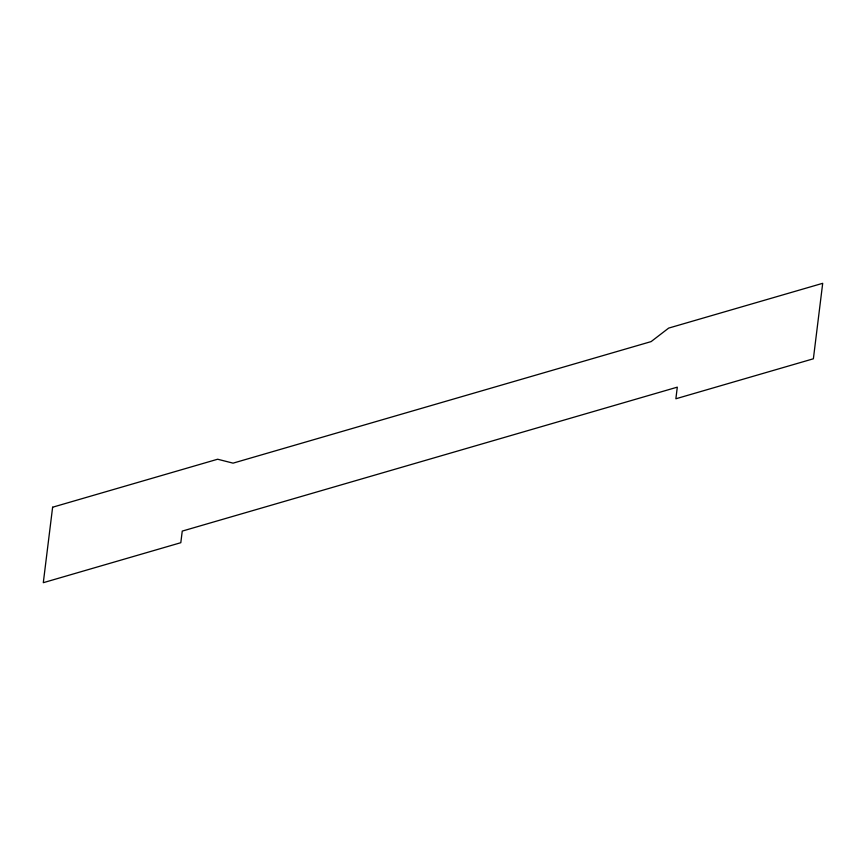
<?xml version="1.0" encoding="UTF-8"?>
<svg xmlns="http://www.w3.org/2000/svg" width="866" height="866" viewBox="0 0 866 866"><rect width="100%" height="100%" fill="white"/><g stroke="black" fill="none" stroke-linecap="round" stroke-linejoin="round"><path stroke-width="1.3" d="M52.62 507.216L43.3 582.688L180.81 542.701L182.25 531.096L677.299 387.156L675.87 398.771L813.38 358.784L822.7 283.312L668.682 328.095L651.102 341.605L233.062 463.148L217.637 459.229L52.62 507.216"/></g></svg>
